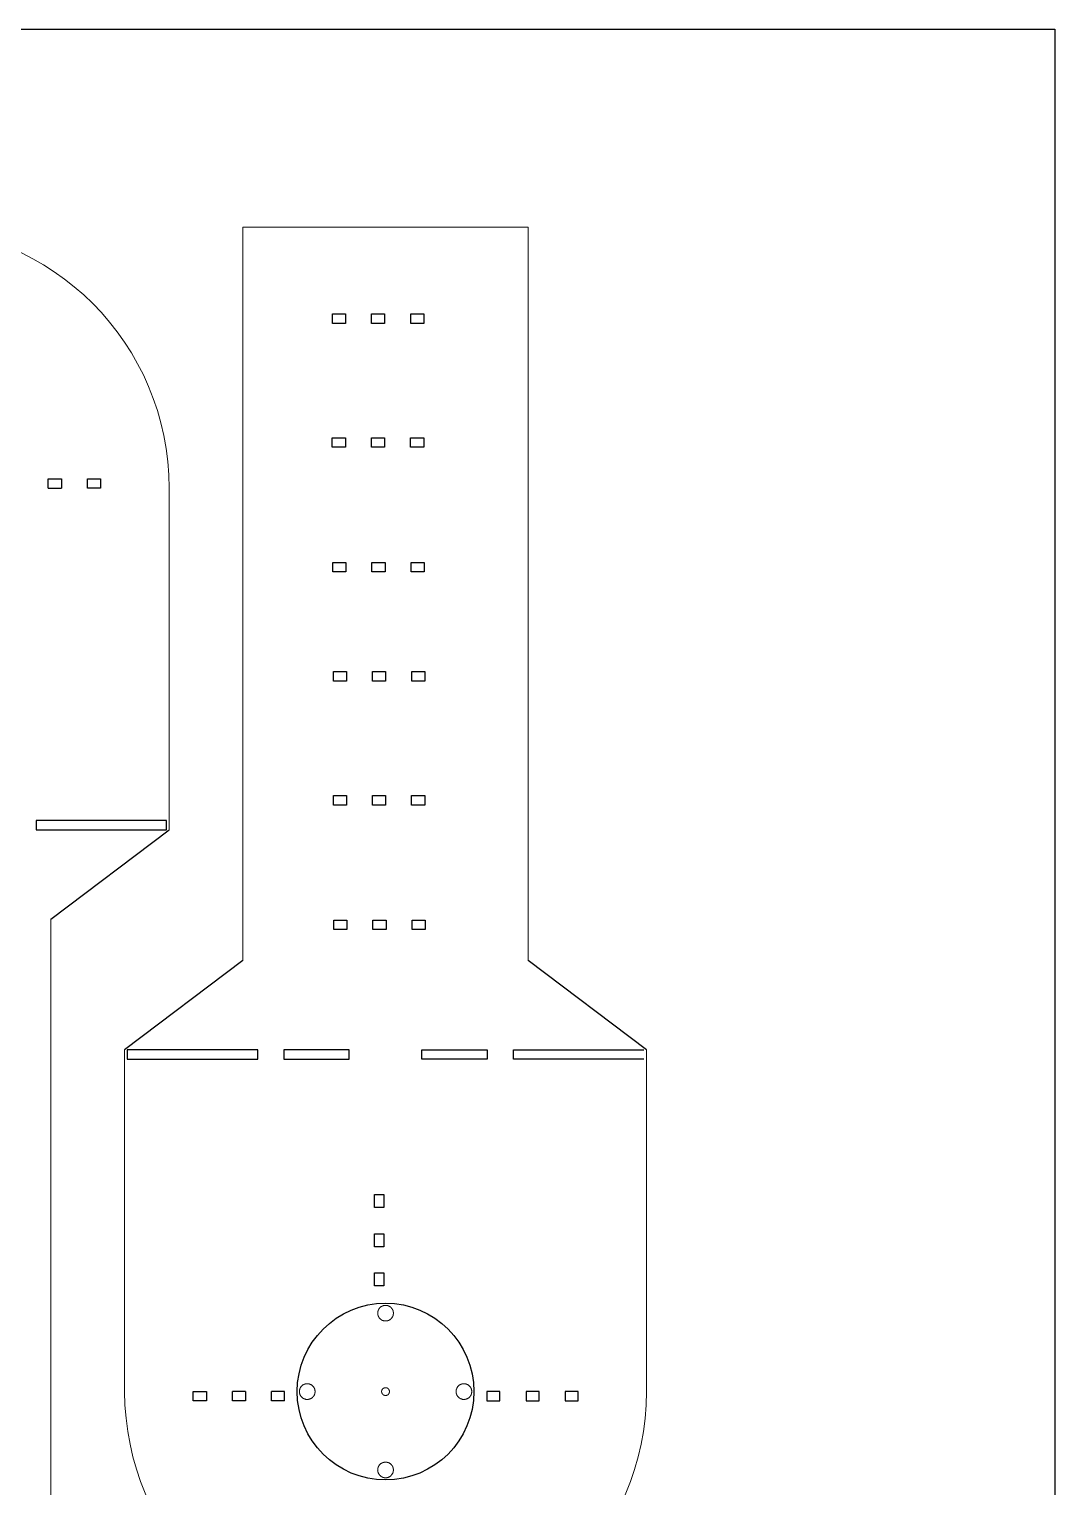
# Model space of a CAD drawing. Header units: millimetres. Extents: x 0 to 594, y 0 to 841.
# Drawn here: x 201 to 594, y 283 to 841 of the extents above; entities that cross this region are included whole.
import ezdxf

# ---------------------------------------------------------------- set-up
doc = ezdxf.new("R2010")
doc.units = ezdxf.units.MM
doc.header["$MEASUREMENT"] = 0
doc.layers.get('0').update_dxf_attribs({"linetype": 'CONTINUOUS'})
picture_1 = doc.add_image_def('image1.bmp', size_in_pixel=(1446, 2048))

# ---------------------------------------------------------------- blocks, each defined once
blk = doc.blocks.new('MF2429B30')
at = {"color": 7}
image = blk.add_image(picture_1, insert=(0, 0), size_in_units=(593.85, 841.02), dxfattribs=at)
image.dxf.flags = 11

msp = doc.modelspace()

# ---------------------------------------------------------------- linework, layer by layer
at = {"color": 7, "linetype": 'Continuous', "lineweight": 9}
for p, q in [((282.8, 765.23), (282.8, 484.45)), ((392.1, 765.23), (282.8, 765.23)), ((392.1, 484.45), (392.1, 765.23)), ((254.58, 534.47), (254.58, 665.27)), ((209.3, 219.48), (209.3, 500.27)), ((237.51, 450.25), (237.51, 319.45)), ((437.42, 319.45), (437.42, 450.25))]:
    msp.add_line(p, q, dxfattribs=at)
for p, q in [((317.09, 728.4), (317.09, 732)), ((317.09, 732), (322.09, 732)), ((322.09, 732), (322.09, 728.4)), ((332.09, 728.4), (332.09, 732)), ((332.09, 732), (337.09, 732)), ((337.09, 732), (337.09, 728.4)), ((347.09, 728.4), (347.09, 732)), ((347.09, 732), (352.09, 732)), ((352.09, 732), (352.09, 728.4)), ((322.09, 728.4), (317.09, 728.4)), ((337.09, 728.4), (332.09, 728.4)), ((352.09, 728.4), (347.09, 728.4)), ((317.07, 680.93), (317.07, 684.53)), ((317.07, 684.53), (322.07, 684.53)), ((322.07, 680.93), (317.07, 680.93)), ((322.07, 684.53), (322.07, 680.93)), ((332.07, 680.93), (332.07, 684.53)), ((332.07, 684.53), (337.07, 684.53)), ((337.07, 680.93), (332.07, 680.93)), ((337.07, 684.53), (337.07, 680.93)), ((347.07, 680.93), (347.07, 684.53)), ((347.07, 684.53), (352.07, 684.53)), ((352.07, 680.93), (347.07, 680.93)), ((352.07, 684.53), (352.07, 680.93)), ((208.28, 665.27), (208.28, 668.87)), ((208.28, 668.87), (213.28, 668.87)), ((208.28, 665.27), (213.28, 665.27)), ((213.28, 668.87), (213.28, 665.27)), ((223.28, 665.27), (223.28, 668.87)), ((223.28, 668.87), (228.28, 668.87)), ((228.28, 665.27), (223.28, 665.27)), ((228.28, 668.87), (228.28, 665.27)), ((317.25, 633.28), (317.25, 636.88)), ((317.25, 636.88), (322.25, 636.88)), ((322.25, 636.88), (322.25, 633.28)), ((332.25, 633.28), (332.25, 636.88)), ((332.25, 636.88), (337.25, 636.88)), ((337.25, 636.88), (337.25, 633.28)), ((347.25, 633.28), (347.25, 636.88)), ((347.25, 636.88), (352.25, 636.88)), ((352.25, 636.88), (352.25, 633.28)), ((322.25, 633.28), (317.25, 633.28)), ((337.25, 633.28), (332.25, 633.28)), ((352.25, 633.28), (347.25, 633.28)), ((317.48, 591.46), (317.48, 595.06)), ((317.48, 595.06), (322.48, 595.06)), ((322.48, 595.06), (322.48, 591.46)), ((332.48, 591.46), (332.48, 595.06)), ((332.48, 595.06), (337.48, 595.06)), ((337.48, 595.06), (337.48, 591.46)), ((347.48, 591.46), (347.48, 595.06)), ((347.48, 595.06), (352.48, 595.06)), ((352.48, 595.06), (352.48, 591.46)), ((322.48, 591.46), (317.48, 591.46)), ((337.48, 591.46), (332.48, 591.46)), ((352.48, 591.46), (347.48, 591.46)), ((317.46, 543.99), (317.46, 547.59)), ((317.46, 547.59), (322.46, 547.59)), ((322.46, 547.59), (322.46, 543.99)), ((332.46, 543.99), (332.46, 547.59)), ((332.46, 547.59), (337.46, 547.59)), ((337.46, 547.59), (337.46, 543.99)), ((347.46, 543.99), (347.46, 547.59)), ((347.46, 547.59), (352.46, 547.59)), ((352.46, 547.59), (352.46, 543.99)), ((322.46, 543.99), (317.46, 543.99)), ((337.46, 543.99), (332.46, 543.99)), ((352.46, 543.99), (347.46, 543.99)), ((253.58, 538.07), (203.58, 538.07)), ((203.58, 538.07), (203.58, 534.47)), ((253.58, 534.47), (253.58, 538.07)), ((203.58, 534.47), (253.58, 534.47)), ((209.3, 500.27), (254.58, 534.47)), ((317.64, 496.34), (317.64, 499.94)), ((317.64, 499.94), (322.64, 499.94)), ((322.64, 499.94), (322.64, 496.34)), ((332.64, 496.34), (332.64, 499.94)), ((332.64, 499.94), (337.64, 499.94)), ((337.64, 499.94), (337.64, 496.34)), ((347.64, 496.34), (347.64, 499.94)), ((347.64, 499.94), (352.64, 499.94)), ((352.64, 499.94), (352.64, 496.34)), ((322.64, 496.34), (317.64, 496.34)), ((337.64, 496.34), (332.64, 496.34)), ((352.64, 496.34), (347.64, 496.34)), ((282.8, 484.45), (237.51, 450.25)), ((437.42, 450.25), (392.1, 484.45)), ((238.51, 450.25), (238.51, 446.65)), ((288.51, 450.25), (238.51, 450.25)), ((238.51, 446.65), (288.51, 446.65)), ((288.51, 446.65), (288.51, 450.25)), ((298.51, 450.25), (298.51, 446.65)), ((323.51, 450.25), (298.51, 450.25)), ((298.51, 446.65), (323.51, 446.65)), ((323.51, 446.65), (323.51, 450.25)), ((351.42, 446.65), (351.42, 450.25)), ((351.42, 450.25), (376.42, 450.25)), ((376.42, 446.65), (351.42, 446.65)), ((376.42, 450.25), (376.42, 446.65)), ((386.42, 446.65), (386.42, 450.25)), ((386.42, 450.25), (436.42, 450.25)), ((436.42, 446.65), (386.42, 446.65)), ((333.23, 389.87), (333.23, 394.87)), ((333.23, 394.87), (336.83, 394.87)), ((336.83, 394.87), (336.83, 389.87)), ((336.83, 389.87), (333.23, 389.87)), ((333.23, 378.47), (333.23, 379.87)), ((333.23, 379.87), (336.83, 379.87)), ((336.83, 379.87), (336.83, 374.87)), ((333.23, 374.87), (333.23, 378.47)), ((336.83, 374.87), (333.23, 374.87)), ((333.23, 359.87), (333.23, 364.87)), ((333.23, 364.87), (336.83, 364.87)), ((336.83, 364.87), (336.83, 359.87)), ((336.83, 359.87), (333.23, 359.87)), ((263.81, 315.85), (263.81, 319.45)), ((263.81, 319.45), (268.81, 319.45)), ((268.81, 319.45), (268.81, 315.85)), ((278.81, 315.85), (278.81, 319.45)), ((283.81, 319.45), (278.81, 319.45)), ((283.81, 319.45), (283.81, 315.85)), ((298.81, 319.45), (293.81, 319.45)), ((293.81, 315.85), (293.81, 319.45)), ((298.81, 315.85), (298.81, 319.45)), ((376.3, 319.45), (376.3, 315.85)), ((381.3, 319.45), (376.3, 319.45)), ((381.3, 315.85), (381.3, 319.45)), ((391.3, 319.45), (391.3, 315.85)), ((396.3, 319.45), (391.3, 319.45)), ((396.3, 315.85), (396.3, 319.45)), ((406.3, 319.45), (406.3, 315.85)), ((411.3, 319.45), (406.3, 319.45)), ((411.3, 315.85), (411.3, 319.45)), ((268.81, 315.85), (263.81, 315.85)), ((283.81, 315.85), (278.81, 315.85)), ((298.81, 315.85), (293.81, 315.85)), ((376.3, 315.85), (381.3, 315.85)), ((391.3, 315.85), (396.3, 315.85)), ((406.3, 315.85), (406.3, 315.85)), ((406.3, 315.85), (411.3, 315.85))]:
    msp.add_line(p, q)
for points in [[(297.45, 765.23), (285.81, 765.23)], [(299.97, 765.23), (298.71, 765.23)], [(316.51, 765.23), (301.26, 765.23)], [(319.02, 765.23), (317.77, 765.23)], [(335.56, 765.23), (320.31, 765.23)], [(338.08, 765.23), (336.82, 765.23)], [(354.62, 765.23), (339.37, 765.23)], [(357.13, 765.23), (355.87, 765.23)], [(373.67, 765.23), (358.42, 765.23)], [(376.18, 765.23), (374.93, 765.23)], [(389.09, 765.23), (377.47, 765.23)], [(335.56, 351.77), (335.53, 351.77), (335.5, 351.74), (335.46, 351.7), (335.43, 351.67), (335.4, 351.64), (335.36, 351.6), (335.33, 351.6), (335.3, 351.57), (335.3, 351.54), (335.27, 351.51), (335.2, 351.47), (335.2, 351.41), (335.13, 351.37)], [(337.68, 352.46), (337.48, 352.46), (337.45, 352.46), (337.42, 352.46), (337.15, 352.46), (337.08, 352.43), (336.99, 352.43), (336.95, 352.43), (336.89, 352.43), (336.85, 352.4), (336.79, 352.4), (336.72, 352.37), (336.69, 352.37), (336.65, 352.37), (336.62, 352.37), (336.59, 352.33), (336.56, 352.33), (336.52, 352.3), (336.49, 352.3), (336.46, 352.3), (336.42, 352.3), (336.36, 352.27), (336.36, 352.23), (336.32, 352.23), (336.29, 352.23), (336.26, 352.2), (336.19, 352.2), (336.19, 352.17), (336.13, 352.17), (336.13, 352.13), (336.09, 352.13), (336.06, 352.13), (336.03, 352.1), (335.99, 352.07), (335.89, 352.03), (335.89, 352), (335.86, 352), (335.83, 352), (335.79, 351.97)], [(338.74, 352.17), (338.74, 352.2), (338.67, 352.2), (338.64, 352.23), (338.61, 352.23), (338.57, 352.23), (338.54, 352.27), (338.51, 352.3), (338.47, 352.3), (338.44, 352.3), (338.41, 352.3), (338.37, 352.33), (338.34, 352.33), (338.31, 352.37), (338.24, 352.37), (338.24, 352.37), (338.21, 352.37), (338.14, 352.4), (338.08, 352.4), (338.04, 352.43), (337.98, 352.43), (337.94, 352.43), (337.91, 352.43)], [(339.14, 351.97), (339.1, 352), (339.07, 352), (339, 352.03), (338.94, 352.07)], [(339.63, 351.54), (339.6, 351.57), (339.6, 351.6), (339.57, 351.6), (339.53, 351.64), (339.5, 351.67), (339.5, 351.7)], [(334.97, 351.11), (334.93, 351.11), (334.93, 351.08), (334.9, 351.01), (334.87, 350.98), (334.84, 350.94), (334.84, 350.91), (334.8, 350.88), (334.77, 350.84), (334.77, 350.81), (334.77, 350.78), (334.74, 350.74), (334.74, 350.71), (334.74, 350.68), (334.7, 350.65), (334.67, 350.61), (334.67, 350.58), (334.67, 350.55), (334.64, 350.51), (334.64, 350.48), (334.6, 350.45), (334.6, 350.41), (334.6, 350.35), (334.6, 350.35), (334.57, 350.31), (334.57, 350.25), (334.54, 350.25), (334.54, 350.18), (334.54, 350.15), (334.54, 350.08), (334.5, 350.05), (334.5, 349.98), (334.5, 349.95), (334.5, 349.82), (334.47, 349.79), (334.47, 349.49), (334.44, 349.45)], [(334.44, 349.49), (334.47, 349.42), (334.47, 349.26)], [(334.5, 349.02), (334.5, 348.99), (334.5, 348.96), (334.5, 348.89), (334.54, 348.83), (334.54, 348.76), (334.54, 348.73), (334.54, 348.69), (334.57, 348.66), (334.57, 348.63), (334.6, 348.59), (334.6, 348.56), (334.6, 348.53), (334.6, 348.46), (334.64, 348.46), (334.64, 348.43), (334.67, 348.36), (334.67, 348.36), (334.67, 348.3), (334.7, 348.3), (334.74, 348.23), (334.74, 348.2), (334.74, 348.2)], [(334.84, 348), (334.9, 347.9), (334.9, 347.9), (334.93, 347.87), (334.93, 347.83), (334.97, 347.8)], [(335.23, 347.44), (335.27, 347.4), (335.3, 347.4), (335.3, 347.37), (335.36, 347.3), (335.4, 347.3)], [(335.56, 347.14), (335.6, 347.14), (335.6, 347.11), (335.66, 347.07), (335.66, 347.04), (335.7, 347.01), (335.73, 347.01), (335.76, 346.97), (335.79, 346.94), (335.83, 346.94), (335.86, 346.94), (335.89, 346.91), (335.89, 346.87), (335.96, 346.87), (335.99, 346.84), (336.03, 346.84), (336.06, 346.81), (336.09, 346.78), (336.13, 346.78), (336.13, 346.78), (336.19, 346.74), (336.19, 346.71), (336.26, 346.71), (336.29, 346.71), (336.32, 346.68), (336.36, 346.68), (336.36, 346.64), (336.42, 346.64), (336.46, 346.64), (336.49, 346.61), (336.52, 346.61)], [(336.72, 346.54), (336.79, 346.54), (336.85, 346.54), (336.89, 346.51), (336.95, 346.51), (336.99, 346.48), (337.08, 346.48), (337.15, 346.48), (337.18, 346.48)], [(337.61, 346.48), (337.78, 346.48), (337.85, 346.48)], [(338.04, 346.51), (338.08, 346.54), (338.14, 346.54), (338.21, 346.54), (338.24, 346.54), (338.24, 346.58), (338.31, 346.58), (338.34, 346.61), (338.37, 346.61), (338.41, 346.61), (338.44, 346.61), (338.47, 346.64), (338.51, 346.64), (338.54, 346.64), (338.57, 346.68), (338.61, 346.68), (338.64, 346.71), (338.67, 346.71), (338.74, 346.71), (338.74, 346.74), (338.77, 346.78), (338.8, 346.78), (338.84, 346.78), (338.87, 346.81)], [(339.07, 346.94), (339.1, 346.94), (339.14, 346.94), (339.17, 346.97), (339.2, 347.01), (339.23, 347.01), (339.27, 347.04)], [(339.43, 347.17), (339.47, 347.21), (339.5, 347.24), (339.5, 347.24), (339.53, 347.3), (339.57, 347.3), (339.6, 347.34), (339.6, 347.37), (339.63, 347.4), (339.66, 347.4), (339.7, 347.44), (339.73, 347.47), (339.73, 347.5)], [(340.33, 350.41), (340.33, 350.45), (340.29, 350.48), (340.29, 350.51), (340.26, 350.55), (340.26, 350.58), (340.26, 350.61), (340.23, 350.65), (340.19, 350.68), (340.19, 350.71), (340.19, 350.74), (340.16, 350.78), (340.13, 350.81), (340.13, 350.84), (340.13, 350.88), (340.09, 350.91), (340.06, 350.94), (340.06, 350.98), (340.03, 351.01), (340, 351.08), (340, 351.11), (339.96, 351.11), (339.96, 351.17), (339.93, 351.17), (339.9, 351.24), (339.9, 351.24), (339.86, 351.27), (339.83, 351.31), (339.8, 351.34), (339.8, 351.37)], [(339.9, 347.67), (339.9, 347.7), (339.93, 347.73), (339.96, 347.77), (339.96, 347.8), (340, 347.83), (340, 347.87)], [(340.13, 348.07), (340.13, 348.07), (340.13, 348.13), (340.16, 348.13), (340.19, 348.2), (340.19, 348.2), (340.19, 348.23), (340.23, 348.3), (340.26, 348.3), (340.26, 348.36), (340.26, 348.36), (340.29, 348.43), (340.29, 348.46), (340.33, 348.46), (340.33, 348.53), (340.33, 348.56), (340.33, 348.59), (340.36, 348.63), (340.36, 348.66), (340.36, 348.69), (340.36, 348.73), (340.39, 348.76), (340.39, 348.83), (340.43, 348.89)], [(340.46, 349.75), (340.46, 349.79), (340.43, 349.82), (340.43, 349.95), (340.43, 349.98), (340.43, 350.05), (340.39, 350.08), (340.39, 350.15), (340.36, 350.18)], [(340.43, 349.09), (340.46, 349.12), (340.46, 349.32)], [(304.96, 321.11), (304.93, 321.07), (304.93, 321.04), (304.9, 321.01), (304.9, 321.01), (304.86, 320.91), (304.83, 320.91), (304.8, 320.84), (304.8, 320.84), (304.8, 320.77), (304.77, 320.77), (304.73, 320.71), (304.73, 320.71), (304.73, 320.68), (304.7, 320.61), (304.67, 320.61), (304.67, 320.54), (304.67, 320.54), (304.63, 320.48), (304.63, 320.44), (304.6, 320.41), (304.6, 320.38), (304.6, 320.34), (304.6, 320.31), (304.57, 320.28), (304.57, 320.25), (304.57, 320.21), (304.57, 320.18), (304.53, 320.15), (304.53, 320.08), (304.5, 320.01), (304.5, 319.95), (304.5, 319.91), (304.5, 319.82), (304.47, 319.78), (304.47, 319.48), (304.43, 319.42)], [(304.43, 319.45), (304.47, 319.42), (304.47, 319.22)], [(304.5, 319.02), (304.5, 318.96), (304.5, 318.92), (304.5, 318.86), (304.53, 318.82), (304.53, 318.76), (304.57, 318.72), (304.57, 318.66), (304.57, 318.66), (304.57, 318.59), (304.6, 318.56), (304.6, 318.56), (304.6, 318.49), (304.6, 318.46), (304.63, 318.43), (304.63, 318.39), (304.67, 318.36), (304.67, 318.33), (304.67, 318.29), (304.7, 318.26), (304.73, 318.23), (304.73, 318.19), (304.73, 318.16)], [(305.56, 321.77), (305.53, 321.73), (305.49, 321.73), (305.46, 321.7), (305.43, 321.67), (305.39, 321.6), (305.36, 321.6), (305.33, 321.54), (305.29, 321.5), (305.26, 321.47), (305.23, 321.47), (305.2, 321.44), (305.2, 321.4), (305.13, 321.37)], [(307.68, 322.43), (307.51, 322.43), (307.45, 322.46), (307.45, 322.43), (307.15, 322.43), (307.08, 322.43), (306.98, 322.43), (306.95, 322.4), (306.88, 322.4), (306.85, 322.36), (306.78, 322.36), (306.72, 322.36), (306.68, 322.36), (306.68, 322.33), (306.62, 322.33), (306.58, 322.3), (306.55, 322.3), (306.52, 322.3), (306.49, 322.3), (306.45, 322.26), (306.42, 322.26), (306.39, 322.26), (306.35, 322.23), (306.32, 322.23), (306.29, 322.2), (306.25, 322.2), (306.19, 322.2), (306.19, 322.16), (306.15, 322.13), (306.12, 322.13), (306.09, 322.13), (306.06, 322.1), (306.02, 322.06), (305.99, 322.06), (305.96, 322.03), (305.92, 322), (305.89, 322), (305.86, 321.97), (305.82, 321.97), (305.79, 321.97)], [(308.74, 322.16), (308.74, 322.2), (308.67, 322.2), (308.64, 322.2), (308.6, 322.23), (308.57, 322.23), (308.57, 322.26), (308.5, 322.26), (308.47, 322.26), (308.44, 322.3), (308.4, 322.3), (308.37, 322.3), (308.34, 322.3), (308.31, 322.33), (308.27, 322.33), (308.24, 322.36), (308.21, 322.36), (308.14, 322.36), (308.07, 322.36), (308.04, 322.4), (307.97, 322.4), (307.94, 322.43), (307.91, 322.43)], [(309.13, 321.97), (309.1, 321.97), (309.07, 321.97), (309.03, 322), (309.03, 322), (308.97, 322.03), (308.93, 322.06)], [(309.63, 321.5), (309.63, 321.54), (309.56, 321.6), (309.53, 321.6), (309.5, 321.67), (309.5, 321.67)], [(310.32, 320.38), (310.32, 320.41), (310.29, 320.44), (310.29, 320.48), (310.26, 320.54), (310.26, 320.54), (310.26, 320.61), (310.22, 320.61), (310.19, 320.68), (310.19, 320.71), (310.19, 320.71), (310.16, 320.77), (310.16, 320.77), (310.16, 320.84), (310.12, 320.84), (310.09, 320.91), (310.09, 320.91), (310.03, 321.01), (310.03, 321.01), (309.99, 321.04), (309.99, 321.07), (309.96, 321.11), (309.96, 321.14), (309.93, 321.17), (309.89, 321.2), (309.89, 321.24), (309.86, 321.24), (309.83, 321.3), (309.79, 321.3), (309.79, 321.37)], [(310.12, 318.03), (310.16, 318.06), (310.16, 318.1), (310.16, 318.13), (310.19, 318.16), (310.19, 318.19), (310.19, 318.23), (310.22, 318.26), (310.26, 318.29), (310.26, 318.33), (310.26, 318.36), (310.29, 318.39), (310.29, 318.43), (310.32, 318.46), (310.32, 318.49), (310.32, 318.56), (310.32, 318.56), (310.36, 318.59), (310.36, 318.66), (310.39, 318.66), (310.39, 318.72), (310.39, 318.76), (310.39, 318.82), (310.42, 318.86)], [(310.46, 319.72), (310.46, 319.78), (310.42, 319.82), (310.42, 319.91), (310.42, 319.95), (310.42, 320.01), (310.39, 320.08), (310.39, 320.15), (310.39, 320.18)], [(310.42, 319.09), (310.46, 319.12), (310.46, 319.32)], [(337.22, 320.94), (337.18, 320.91), (337.12, 320.91), (337.08, 320.91), (337.05, 320.91), (337.02, 320.87), (336.95, 320.87), (336.95, 320.84), (336.92, 320.84), (336.89, 320.84), (336.89, 320.84), (336.85, 320.81), (336.82, 320.81), (336.79, 320.77), (336.79, 320.77), (336.75, 320.77), (336.72, 320.77), (336.72, 320.74), (336.72, 320.74), (336.69, 320.71), (336.65, 320.71), (336.65, 320.71), (336.62, 320.71), (336.62, 320.68), (336.59, 320.68), (336.56, 320.68), (336.56, 320.64), (336.56, 320.61), (336.52, 320.61), (336.49, 320.58), (336.46, 320.58), (336.46, 320.54), (336.42, 320.54), (336.42, 320.54), (336.42, 320.51), (336.39, 320.51), (336.39, 320.48), (336.36, 320.48), (336.36, 320.48), (336.36, 320.44), (336.32, 320.44), (336.32, 320.41), (336.32, 320.41), (336.29, 320.38), (336.29, 320.38), (336.26, 320.34), (336.26, 320.34), (336.26, 320.31), (336.19, 320.28), (336.19, 320.25), (336.19, 320.25), (336.19, 320.21), (336.16, 320.18), (336.16, 320.18), (336.13, 320.18), (336.13, 320.15), (336.13, 320.15), (336.13, 320.11), (336.09, 320.08), (336.09, 320.05), (336.09, 320.01), (336.09, 320.01), (336.06, 319.98), (336.06, 319.95), (336.03, 319.95), (336.03, 319.88), (336.03, 319.85), (336.03, 319.82), (335.99, 319.78), (335.99, 319.72), (335.96, 319.68)], [(335.96, 319.55), (335.96, 319.45), (335.96, 319.42)], [(335.96, 319.45), (335.96, 319.42), (335.96, 319.35)], [(335.96, 319.25), (335.96, 319.19), (335.99, 319.19), (335.99, 319.09), (336.03, 319.09), (336.03, 319.05), (336.03, 319.02), (336.03, 319.02), (336.03, 318.96), (336.06, 318.96), (336.06, 318.89), (336.09, 318.89), (336.09, 318.86), (336.09, 318.82), (336.09, 318.79), (336.13, 318.79), (336.13, 318.76), (336.13, 318.72), (336.13, 318.72), (336.16, 318.72), (336.16, 318.69), (336.19, 318.66), (336.19, 318.66), (336.19, 318.66), (336.19, 318.59), (336.26, 318.56), (336.26, 318.56), (336.26, 318.56), (336.29, 318.53), (336.29, 318.49), (336.32, 318.46), (336.32, 318.43), (336.36, 318.43), (336.36, 318.43), (336.36, 318.43), (336.39, 318.39), (336.39, 318.36), (336.42, 318.36), (336.42, 318.36), (336.42, 318.33), (336.46, 318.33), (336.46, 318.29), (336.49, 318.29), (336.49, 318.29), (336.52, 318.26), (336.56, 318.26), (336.56, 318.26), (336.56, 318.23), (336.59, 318.23), (336.62, 318.19), (336.62, 318.19), (336.65, 318.19), (336.65, 318.16), (336.69, 318.16), (336.72, 318.13), (336.72, 318.13), (336.72, 318.13), (336.75, 318.13), (336.79, 318.1), (336.79, 318.1), (336.82, 318.06), (336.85, 318.06), (336.89, 318.06), (336.89, 318.06), (336.92, 318.03), (336.95, 318.03), (336.95, 318.03), (337.02, 318.03), (337.05, 318), (337.08, 318), (337.12, 317.96), (337.18, 317.96), (337.22, 317.96), (337.32, 317.96)], [(337.58, 320.94), (337.48, 320.94), (337.45, 320.94), (337.45, 320.94)], [(338.97, 319.68), (338.94, 319.72), (338.94, 319.78), (338.9, 319.82), (338.9, 319.85), (338.9, 319.88), (338.9, 319.95), (338.87, 319.95), (338.87, 319.98), (338.84, 320.01), (338.84, 320.01), (338.84, 320.05), (338.84, 320.08), (338.8, 320.11), (338.8, 320.15), (338.77, 320.15), (338.77, 320.18), (338.77, 320.18), (338.77, 320.18), (338.74, 320.21), (338.74, 320.25), (338.74, 320.25), (338.74, 320.28), (338.67, 320.31), (338.67, 320.34), (338.67, 320.34), (338.64, 320.38), (338.64, 320.38), (338.61, 320.41), (338.61, 320.41), (338.61, 320.44), (338.57, 320.44), (338.57, 320.48), (338.54, 320.48), (338.54, 320.48), (338.54, 320.51), (338.51, 320.51), (338.47, 320.54), (338.47, 320.54), (338.47, 320.54), (338.47, 320.58), (338.44, 320.58), (338.41, 320.61), (338.37, 320.61), (338.37, 320.64), (338.37, 320.68), (338.34, 320.68), (338.31, 320.68), (338.31, 320.71), (338.24, 320.71), (338.24, 320.71), (338.24, 320.71), (338.21, 320.74), (338.21, 320.74), (338.21, 320.77), (338.18, 320.77), (338.14, 320.77), (338.14, 320.77), (338.11, 320.81), (338.08, 320.81), (338.04, 320.84), (338.01, 320.84), (338.01, 320.84), (337.94, 320.84), (337.94, 320.87), (337.91, 320.87), (337.88, 320.91), (337.85, 320.91), (337.81, 320.91), (337.71, 320.91), (337.71, 320.94)], [(337.71, 317.96), (337.71, 317.96), (337.81, 317.96), (337.85, 318), (337.88, 318), (337.91, 318.03), (337.94, 318.03), (337.94, 318.03), (338.01, 318.03), (338.01, 318.06), (338.04, 318.06), (338.08, 318.06), (338.11, 318.06), (338.14, 318.1), (338.14, 318.1), (338.18, 318.13), (338.21, 318.13), (338.21, 318.13), (338.21, 318.13), (338.24, 318.16), (338.24, 318.16), (338.24, 318.19), (338.31, 318.19), (338.31, 318.19), (338.34, 318.23), (338.37, 318.23), (338.37, 318.26), (338.37, 318.26), (338.41, 318.26), (338.44, 318.29), (338.44, 318.29), (338.47, 318.29), (338.47, 318.33), (338.47, 318.33), (338.47, 318.36), (338.51, 318.36), (338.54, 318.36), (338.54, 318.39), (338.54, 318.43), (338.57, 318.43), (338.57, 318.43), (338.61, 318.43), (338.61, 318.46), (338.64, 318.49), (338.64, 318.53), (338.67, 318.56), (338.67, 318.56), (338.67, 318.56), (338.74, 318.59), (338.74, 318.66), (338.74, 318.66), (338.74, 318.66), (338.77, 318.69), (338.77, 318.72), (338.77, 318.72), (338.77, 318.72), (338.8, 318.76), (338.8, 318.79), (338.84, 318.79), (338.84, 318.82), (338.84, 318.86), (338.84, 318.89), (338.87, 318.89), (338.87, 318.96), (338.9, 318.96), (338.9, 319.02), (338.9, 319.02), (338.9, 319.09), (338.94, 319.09), (338.94, 319.19), (338.97, 319.19), (338.97, 319.32)], [(364.97, 321.11), (364.94, 321.07), (364.94, 321.04), (364.94, 321.01), (364.9, 321.01), (364.87, 320.91), (364.84, 320.91), (364.84, 320.84), (364.81, 320.84), (364.81, 320.77), (364.77, 320.77), (364.77, 320.71), (364.74, 320.71), (364.74, 320.68), (364.71, 320.61), (364.71, 320.61), (364.71, 320.54), (364.67, 320.54), (364.67, 320.48), (364.67, 320.44), (364.64, 320.41), (364.64, 320.38), (364.61, 320.34), (364.61, 320.31), (364.61, 320.28), (364.61, 320.25), (364.57, 320.21), (364.57, 320.18), (364.54, 320.15), (364.54, 320.08), (364.54, 320.01), (364.54, 319.95), (364.51, 319.91), (364.51, 319.82), (364.47, 319.78), (364.47, 319.48), (364.47, 319.42)], [(364.47, 319.45), (364.47, 319.42), (364.47, 319.22)], [(364.51, 319.02), (364.51, 318.96), (364.54, 318.92), (364.54, 318.86), (364.54, 318.82), (364.54, 318.76), (364.57, 318.72), (364.57, 318.66), (364.61, 318.66), (364.61, 318.59), (364.61, 318.56), (364.61, 318.56), (364.64, 318.49), (364.64, 318.46), (364.67, 318.43), (364.67, 318.39), (364.67, 318.36), (364.71, 318.33), (364.71, 318.29), (364.71, 318.26), (364.74, 318.23), (364.74, 318.19), (364.77, 318.16)], [(365.57, 321.77), (365.53, 321.73), (365.53, 321.73), (365.47, 321.7), (365.43, 321.67), (365.43, 321.6), (365.37, 321.6), (365.33, 321.54), (365.3, 321.5), (365.27, 321.47), (365.24, 321.47), (365.24, 321.44), (365.2, 321.4), (365.2, 321.37), (365.17, 321.37)], [(367.72, 322.43), (367.52, 322.43), (367.48, 322.46), (367.45, 322.43), (367.15, 322.43), (367.12, 322.43), (367.02, 322.43), (366.96, 322.4), (366.89, 322.4), (366.86, 322.36), (366.79, 322.36), (366.76, 322.36), (366.72, 322.36), (366.69, 322.33), (366.66, 322.33), (366.59, 322.3), (366.59, 322.3), (366.53, 322.3), (366.49, 322.3), (366.49, 322.26), (366.43, 322.26), (366.39, 322.26), (366.36, 322.23), (366.33, 322.23), (366.29, 322.2), (366.26, 322.2), (366.23, 322.2), (366.19, 322.16), (366.16, 322.13), (366.13, 322.13), (366.1, 322.13), (366.06, 322.1), (366.03, 322.06), (366, 322.06), (365.96, 322.03), (365.93, 322), (365.9, 322), (365.9, 321.97), (365.83, 321.97), (365.83, 321.97)], [(368.77, 322.16), (368.74, 322.2), (368.71, 322.2), (368.64, 322.2), (368.64, 322.23), (368.61, 322.23), (368.58, 322.26), (368.54, 322.26), (368.48, 322.26), (368.48, 322.3), (368.41, 322.3), (368.38, 322.3), (368.38, 322.3), (368.31, 322.33), (368.28, 322.33), (368.25, 322.36), (368.21, 322.36), (368.18, 322.36), (368.11, 322.36), (368.08, 322.4), (368.01, 322.4), (367.95, 322.43), (367.91, 322.43)], [(369.14, 321.97), (369.14, 321.97), (369.07, 321.97), (369.07, 322), (369.04, 322), (369.01, 322.03), (368.94, 322.06)], [(369.67, 321.5), (369.64, 321.54), (369.6, 321.6), (369.54, 321.6), (369.54, 321.67), (369.5, 321.67)], [(370.33, 320.38), (370.33, 320.41), (370.3, 320.44), (370.3, 320.48), (370.3, 320.54), (370.26, 320.54), (370.26, 320.61), (370.23, 320.61), (370.23, 320.68), (370.23, 320.71), (370.2, 320.71), (370.2, 320.77), (370.16, 320.77), (370.16, 320.84), (370.13, 320.84), (370.13, 320.91), (370.1, 320.91), (370.07, 321.01), (370.03, 321.01), (370, 321.04), (370, 321.07), (370, 321.11), (369.97, 321.14), (369.97, 321.17), (369.93, 321.2), (369.9, 321.24), (369.83, 321.3), (369.83, 321.3), (369.8, 321.37)], [(370.13, 318.03), (370.16, 318.06), (370.16, 318.1), (370.2, 318.13), (370.2, 318.16), (370.23, 318.19), (370.23, 318.23), (370.23, 318.26), (370.26, 318.29), (370.26, 318.33), (370.3, 318.36), (370.3, 318.39), (370.3, 318.43), (370.33, 318.46), (370.33, 318.49), (370.36, 318.56), (370.36, 318.56), (370.36, 318.59), (370.36, 318.66), (370.4, 318.66), (370.4, 318.72), (370.43, 318.76), (370.43, 318.82), (370.43, 318.86)], [(370.5, 319.72), (370.5, 319.78), (370.46, 319.82), (370.46, 319.91), (370.43, 319.95), (370.43, 320.01), (370.43, 320.08), (370.43, 320.15), (370.4, 320.18)], [(370.46, 319.09), (370.5, 319.12), (370.5, 319.32)], [(304.86, 317.96), (304.86, 317.93), (304.9, 317.9), (304.93, 317.83), (304.93, 317.8), (304.96, 317.76)], [(305.23, 317.43), (305.26, 317.4), (305.29, 317.37), (305.33, 317.33), (305.33, 317.3), (305.36, 317.3), (305.39, 317.27)], [(305.56, 317.14), (305.59, 317.1), (305.63, 317.07), (305.66, 317.04), (305.66, 317), (305.69, 317), (305.72, 316.97), (305.76, 316.97), (305.79, 316.94), (305.82, 316.9), (305.86, 316.9), (305.89, 316.9), (305.92, 316.87), (305.96, 316.84), (305.99, 316.84), (306.02, 316.8), (306.06, 316.77), (306.09, 316.77), (306.12, 316.77), (306.15, 316.74), (306.19, 316.71), (306.19, 316.71), (306.25, 316.71), (306.29, 316.67), (306.32, 316.67), (306.35, 316.67), (306.39, 316.64), (306.42, 316.61), (306.45, 316.61), (306.49, 316.61), (306.52, 316.61)], [(306.72, 316.54), (306.78, 316.51), (306.85, 316.51), (306.88, 316.47), (306.95, 316.47), (306.98, 316.47), (307.08, 316.47), (307.15, 316.44), (307.18, 316.44)], [(307.61, 316.44), (307.78, 316.44), (307.84, 316.47)], [(308.04, 316.47), (308.07, 316.51), (308.14, 316.51), (308.21, 316.54), (308.24, 316.54), (308.27, 316.54), (308.31, 316.54), (308.34, 316.57), (308.37, 316.57), (308.4, 316.61), (308.44, 316.61), (308.47, 316.61), (308.5, 316.61), (308.57, 316.64), (308.57, 316.67), (308.6, 316.67), (308.64, 316.67), (308.67, 316.71), (308.74, 316.71), (308.74, 316.71), (308.8, 316.74), (308.8, 316.77), (308.83, 316.77), (308.87, 316.77)], [(309.07, 316.9), (309.1, 316.9), (309.13, 316.94), (309.17, 316.97), (309.2, 316.97), (309.23, 317), (309.26, 317)], [(309.43, 317.17), (309.46, 317.2), (309.5, 317.23), (309.53, 317.27), (309.56, 317.3), (309.6, 317.3), (309.63, 317.33), (309.63, 317.37), (309.66, 317.4), (309.73, 317.43), (309.73, 317.5)], [(309.89, 317.67), (309.89, 317.67), (309.93, 317.73), (309.96, 317.73), (309.96, 317.76), (309.99, 317.8), (309.99, 317.83)], [(364.87, 317.96), (364.9, 317.93), (364.9, 317.9), (364.94, 317.83), (364.94, 317.8), (364.97, 317.76)], [(365.24, 317.43), (365.27, 317.4), (365.3, 317.37), (365.33, 317.33), (365.37, 317.3), (365.37, 317.3), (365.43, 317.27)], [(365.57, 317.14), (365.6, 317.1), (365.63, 317.07), (365.67, 317.04), (365.73, 317), (365.76, 316.97), (365.76, 316.97), (365.83, 316.94), (365.83, 316.9), (365.9, 316.9), (365.9, 316.9), (365.93, 316.87), (365.96, 316.84), (366, 316.84), (366.03, 316.8), (366.06, 316.77), (366.1, 316.77), (366.13, 316.77), (366.16, 316.74), (366.19, 316.71), (366.23, 316.71), (366.26, 316.71), (366.29, 316.67), (366.33, 316.67), (366.36, 316.67), (366.39, 316.64), (366.43, 316.61), (366.49, 316.61), (366.49, 316.61), (366.53, 316.61)], [(366.76, 316.54), (366.79, 316.51), (366.86, 316.51), (366.89, 316.47), (366.96, 316.47), (367.02, 316.47), (367.12, 316.47), (367.15, 316.44), (367.19, 316.44)], [(367.62, 316.44), (367.82, 316.44), (367.85, 316.47)], [(368.08, 316.47), (368.11, 316.51), (368.18, 316.51), (368.21, 316.54), (368.25, 316.54), (368.28, 316.54), (368.31, 316.54), (368.38, 316.57), (368.38, 316.57), (368.41, 316.61), (368.48, 316.61), (368.48, 316.61), (368.54, 316.61), (368.58, 316.64), (368.61, 316.67), (368.64, 316.67), (368.64, 316.67), (368.71, 316.71), (368.74, 316.71), (368.77, 316.71), (368.81, 316.74), (368.84, 316.77), (368.87, 316.77), (368.91, 316.77)], [(369.07, 316.9), (369.14, 316.9), (369.14, 316.94), (369.17, 316.97), (369.2, 316.97), (369.24, 317), (369.27, 317)], [(369.44, 317.17), (369.47, 317.2), (369.54, 317.23), (369.54, 317.27), (369.6, 317.3), (369.6, 317.3), (369.64, 317.33), (369.67, 317.37), (369.7, 317.4), (369.7, 317.43), (369.73, 317.43), (369.77, 317.5)], [(369.9, 317.67), (369.93, 317.67), (369.97, 317.73), (369.97, 317.73), (370, 317.76), (370, 317.8), (370, 317.83)], [(334.97, 291.1), (334.93, 291.07), (334.93, 291.04), (334.9, 291.04), (334.9, 291), (334.87, 290.97), (334.84, 290.9), (334.84, 290.9), (334.8, 290.84), (334.77, 290.84), (334.77, 290.77), (334.77, 290.77), (334.74, 290.74), (334.74, 290.7), (334.74, 290.67), (334.7, 290.61), (334.67, 290.61), (334.67, 290.54), (334.67, 290.54), (334.64, 290.51), (334.64, 290.44), (334.6, 290.44), (334.6, 290.37), (334.6, 290.34), (334.6, 290.31), (334.57, 290.27), (334.57, 290.24), (334.54, 290.21), (334.54, 290.18), (334.54, 290.14), (334.54, 290.08), (334.5, 290.01), (334.5, 289.98), (334.5, 289.91), (334.5, 289.81), (334.47, 289.78), (334.47, 289.48), (334.44, 289.45)], [(335.56, 291.76), (335.5, 291.73), (335.46, 291.7), (335.43, 291.66), (335.43, 291.66), (335.4, 291.6), (335.36, 291.6), (335.3, 291.57), (335.3, 291.5), (335.27, 291.5), (335.2, 291.43), (335.2, 291.4), (335.13, 291.37)], [(337.68, 292.43), (337.48, 292.43), (337.45, 292.46), (337.42, 292.43), (337.15, 292.43), (337.08, 292.43), (336.99, 292.43), (336.95, 292.39), (336.89, 292.39), (336.85, 292.36), (336.79, 292.36), (336.72, 292.36), (336.69, 292.36), (336.65, 292.33), (336.62, 292.33), (336.59, 292.33), (336.56, 292.33), (336.52, 292.29), (336.49, 292.29), (336.46, 292.26), (336.42, 292.26), (336.36, 292.26), (336.36, 292.23), (336.32, 292.23), (336.29, 292.19), (336.26, 292.19), (336.19, 292.19), (336.19, 292.16), (336.13, 292.13), (336.13, 292.13), (336.09, 292.13), (336.06, 292.09), (336.03, 292.09), (335.99, 292.06), (335.89, 292.03), (335.89, 292), (335.86, 291.96), (335.83, 291.96), (335.79, 291.96)], [(338.74, 292.16), (338.74, 292.19), (338.67, 292.19), (338.64, 292.19), (338.61, 292.23), (338.57, 292.23), (338.54, 292.26), (338.51, 292.26), (338.47, 292.26), (338.44, 292.29), (338.41, 292.29), (338.37, 292.33), (338.34, 292.33), (338.31, 292.33), (338.24, 292.33), (338.24, 292.36), (338.21, 292.36), (338.14, 292.36), (338.08, 292.36), (338.04, 292.39), (337.98, 292.39), (337.94, 292.43), (337.91, 292.43)], [(339.14, 291.96), (339.1, 291.96), (339.07, 291.96), (339, 292.03), (338.94, 292.06)], [(339.63, 291.5), (339.6, 291.57), (339.6, 291.57), (339.57, 291.6), (339.53, 291.6), (339.5, 291.66), (339.5, 291.66)], [(340.33, 290.37), (340.33, 290.44), (340.29, 290.44), (340.29, 290.51), (340.26, 290.54), (340.26, 290.54), (340.26, 290.61), (340.23, 290.61), (340.19, 290.67), (340.19, 290.7), (340.19, 290.74), (340.16, 290.77), (340.13, 290.77), (340.13, 290.84), (340.13, 290.84), (340.09, 290.9), (340.06, 290.9), (340.06, 290.97), (340.03, 291), (340.03, 291.04), (340, 291.04), (340, 291.07), (339.96, 291.1), (339.96, 291.14), (339.93, 291.17), (339.9, 291.2), (339.9, 291.23), (339.86, 291.27), (339.83, 291.3), (339.8, 291.3), (339.8, 291.37)], [(334.44, 289.45), (334.47, 289.41), (334.47, 289.22)], [(334.5, 289.02), (334.5, 288.95), (334.5, 288.92), (334.5, 288.85), (334.54, 288.82), (334.54, 288.75), (334.54, 288.72), (334.54, 288.65), (334.57, 288.65), (334.57, 288.62), (334.6, 288.55), (334.6, 288.55), (334.6, 288.49), (334.6, 288.46), (334.64, 288.42), (334.64, 288.39), (334.67, 288.36), (334.67, 288.32), (334.67, 288.29), (334.7, 288.26), (334.74, 288.22), (334.74, 288.19), (334.74, 288.16)], [(334.84, 287.96), (334.87, 287.93), (334.9, 287.89), (334.93, 287.86), (334.93, 287.79), (334.97, 287.79)], [(335.23, 287.43), (335.27, 287.4), (335.3, 287.36), (335.3, 287.33), (335.33, 287.33), (335.36, 287.3), (335.4, 287.26)], [(335.56, 287.13), (335.6, 287.1), (335.6, 287.07), (335.66, 287.03), (335.7, 287), (335.73, 286.97), (335.76, 286.97), (335.79, 286.93), (335.83, 286.9), (335.86, 286.9), (335.89, 286.9), (335.89, 286.87), (335.99, 286.83), (336.03, 286.8), (336.06, 286.8), (336.09, 286.77), (336.13, 286.77), (336.13, 286.74), (336.19, 286.74), (336.19, 286.7), (336.26, 286.7), (336.29, 286.67), (336.32, 286.67), (336.36, 286.67), (336.36, 286.64), (336.42, 286.6), (336.46, 286.6), (336.49, 286.6), (336.52, 286.6)], [(336.72, 286.54), (336.79, 286.5), (336.85, 286.5), (336.89, 286.5), (336.95, 286.5), (336.99, 286.47), (337.08, 286.47), (337.15, 286.44), (337.18, 286.44)], [(337.61, 286.44), (337.78, 286.44), (337.85, 286.47)], [(338.04, 286.5), (338.08, 286.5), (338.14, 286.5), (338.21, 286.54), (338.24, 286.54), (338.24, 286.54), (338.31, 286.54), (338.34, 286.57), (338.37, 286.57), (338.41, 286.6), (338.44, 286.6), (338.47, 286.6), (338.51, 286.6), (338.54, 286.64), (338.57, 286.67), (338.61, 286.67), (338.64, 286.67), (338.67, 286.7), (338.74, 286.7), (338.74, 286.74), (338.77, 286.74), (338.8, 286.77), (338.84, 286.77), (338.87, 286.8)], [(339.07, 286.9), (339.1, 286.9), (339.14, 286.93), (339.17, 286.97), (339.2, 286.97), (339.23, 287), (339.27, 287.03)], [(339.43, 287.17), (339.47, 287.2), (339.5, 287.2), (339.5, 287.23), (339.53, 287.26), (339.57, 287.3), (339.6, 287.33), (339.6, 287.33), (339.63, 287.36), (339.66, 287.4), (339.73, 287.43), (339.73, 287.5)], [(339.9, 287.66), (339.9, 287.66), (339.93, 287.73), (339.96, 287.73), (339.96, 287.79), (340, 287.79), (340, 287.86)], [(340.13, 288.03), (340.13, 288.06), (340.13, 288.09), (340.16, 288.12), (340.19, 288.16), (340.19, 288.19), (340.19, 288.22), (340.23, 288.26), (340.26, 288.29), (340.26, 288.32), (340.26, 288.36), (340.29, 288.39), (340.29, 288.42), (340.33, 288.46), (340.33, 288.49), (340.33, 288.55), (340.33, 288.55), (340.36, 288.62), (340.36, 288.65), (340.36, 288.65), (340.36, 288.72), (340.39, 288.75), (340.39, 288.82), (340.43, 288.85)], [(340.46, 289.71), (340.46, 289.78), (340.43, 289.81), (340.43, 289.91), (340.43, 289.98), (340.43, 290.01), (340.39, 290.08), (340.39, 290.14), (340.36, 290.18)], [(340.43, 289.08), (340.46, 289.12), (340.46, 289.32)]]:
    msp.add_lwpolyline(points, dxfattribs=at)
msp.add_circle((337.46, 319.45), 33.84)
for points in [[(254.58, 665.27), (254.45, 720.61), (209.96, 765.1), (154.61, 765.23), (154.61, 765.23), (99.31, 765.07), (54.85, 720.61), (54.68, 665.3)], [(339.5, 351.7), (339.43, 351.74), (339.37, 351.77), (339.3, 351.84), (339.3, 351.84), (339.23, 351.9), (339.2, 351.94), (339.14, 351.97)], [(334.97, 347.8), (335, 347.7), (335.03, 347.67), (335.1, 347.6), (335.1, 347.6), (335.13, 347.57), (335.2, 347.5), (335.23, 347.44)], [(237.51, 319.45), (237.65, 264.11), (282.14, 219.62), (337.48, 219.48), (337.48, 219.48), (392.79, 219.65), (437.25, 264.11), (437.42, 319.42)], [(309.5, 321.67), (309.43, 321.73), (309.36, 321.77), (309.33, 321.8), (309.33, 321.8), (309.26, 321.87), (309.2, 321.9), (309.13, 321.97)], [(338.97, 319.32), (338.97, 319.35), (338.97, 319.39), (338.97, 319.42), (338.97, 319.42), (338.97, 319.52), (338.97, 319.62), (338.97, 319.68)], [(369.5, 321.67), (369.44, 321.73), (369.4, 321.77), (369.34, 321.8), (369.34, 321.8), (369.27, 321.87), (369.24, 321.9), (369.14, 321.97)], [(304.96, 317.76), (305, 317.7), (305.03, 317.67), (305.1, 317.6), (305.1, 317.6), (305.16, 317.53), (305.2, 317.47), (305.23, 317.43)], [(337.32, 317.96), (337.38, 317.96), (337.42, 317.96), (337.45, 317.96), (337.45, 317.96), (337.55, 317.96), (337.61, 317.96), (337.71, 317.96)], [(364.97, 317.76), (365.04, 317.7), (365.04, 317.67), (365.14, 317.6), (365.14, 317.6), (365.17, 317.53), (365.2, 317.47), (365.24, 317.43)], [(339.5, 291.66), (339.43, 291.73), (339.37, 291.76), (339.3, 291.8), (339.3, 291.8), (339.23, 291.86), (339.2, 291.9), (339.14, 291.96)], [(334.97, 287.79), (335, 287.69), (335.03, 287.66), (335.1, 287.6), (335.1, 287.6), (335.13, 287.53), (335.2, 287.46), (335.23, 287.43)]]:
    msp.add_open_spline(points, degree=3, knots=[0, 0, 0, 0, 0.125, 0.125, 0.125, 0.125001, 1, 1, 1, 1], dxfattribs=at)
for points in [[(335.79, 351.97), (335.66, 351.9), (335.63, 351.84), (335.56, 351.77)], [(337.91, 352.43), (337.75, 352.43), (337.88, 352.46), (337.68, 352.46)], [(338.94, 352.07), (338.8, 352.17), (338.87, 352.1), (338.74, 352.17)], [(334.47, 349.26), (334.47, 349.06), (334.5, 349.16), (334.5, 349.02)], [(334.74, 348.2), (334.84, 348.07), (334.74, 348.13), (334.84, 348)], [(335.13, 351.37), (335.1, 351.27), (335.03, 351.27), (334.97, 351.11)], [(335.4, 347.3), (335.43, 347.21), (335.5, 347.21), (335.56, 347.14)], [(336.52, 346.61), (336.59, 346.58), (336.65, 346.58), (336.72, 346.54)], [(337.18, 346.48), (337.32, 346.48), (337.45, 346.48), (337.61, 346.48)], [(337.85, 346.48), (338.01, 346.48), (337.91, 346.51), (338.04, 346.51)], [(338.87, 346.81), (338.94, 346.84), (339.04, 346.87), (339.07, 346.94)], [(339.27, 347.04), (339.37, 347.14), (339.33, 347.11), (339.43, 347.17)], [(339.8, 351.37), (339.7, 351.44), (339.73, 351.47), (339.63, 351.54)], [(339.73, 347.5), (339.83, 347.57), (339.76, 347.57), (339.9, 347.67)], [(340, 347.87), (340.03, 347.9), (340.06, 348), (340.13, 348.07)], [(340.36, 350.18), (340.36, 350.25), (340.33, 350.35), (340.33, 350.41)], [(340.43, 348.89), (340.39, 349.02), (340.46, 348.93), (340.43, 349.09)], [(340.46, 349.32), (340.46, 349.45), (340.46, 349.62), (340.46, 349.75)], [(304.47, 319.22), (304.47, 319.02), (304.5, 319.15), (304.5, 319.02)], [(304.73, 318.16), (304.83, 318.03), (304.73, 318.1), (304.86, 317.96)], [(305.13, 321.37), (305.1, 321.27), (305.03, 321.24), (304.96, 321.11)], [(305.79, 321.97), (305.66, 321.9), (305.66, 321.8), (305.56, 321.77)], [(307.91, 322.43), (307.78, 322.4), (307.88, 322.46), (307.68, 322.43)], [(308.93, 322.06), (308.8, 322.16), (308.87, 322.1), (308.74, 322.16)], [(309.79, 321.37), (309.69, 321.4), (309.73, 321.47), (309.63, 321.5)], [(310.39, 320.18), (310.36, 320.25), (310.36, 320.31), (310.32, 320.38)], [(310.42, 318.86), (310.42, 318.99), (310.46, 318.89), (310.42, 319.09)], [(310.46, 319.32), (310.46, 319.45), (310.46, 319.58), (310.46, 319.72)], [(335.96, 319.68), (335.96, 319.65), (335.96, 319.62), (335.96, 319.55)], [(335.96, 319.35), (335.96, 319.32), (335.96, 319.29), (335.96, 319.25)], [(337.45, 320.94), (337.38, 320.94), (337.28, 320.94), (337.22, 320.94)], [(337.71, 320.94), (337.68, 320.94), (337.61, 320.94), (337.58, 320.94)], [(364.47, 319.22), (364.47, 319.02), (364.51, 319.15), (364.51, 319.02)], [(364.77, 318.16), (364.84, 318.03), (364.77, 318.1), (364.87, 317.96)], [(365.17, 321.37), (365.14, 321.27), (365.04, 321.24), (364.97, 321.11)], [(365.83, 321.97), (365.7, 321.9), (365.67, 321.8), (365.57, 321.77)], [(367.91, 322.43), (367.78, 322.4), (367.88, 322.46), (367.72, 322.43)], [(368.94, 322.06), (368.84, 322.16), (368.87, 322.1), (368.77, 322.16)], [(369.8, 321.37), (369.73, 321.4), (369.77, 321.47), (369.67, 321.5)], [(370.4, 320.18), (370.4, 320.25), (370.36, 320.31), (370.33, 320.38)], [(370.43, 318.86), (370.43, 318.99), (370.46, 318.89), (370.46, 319.09)], [(370.5, 319.32), (370.5, 319.45), (370.5, 319.58), (370.5, 319.72)], [(305.39, 317.27), (305.43, 317.17), (305.49, 317.2), (305.56, 317.14)], [(306.52, 316.61), (306.58, 316.57), (306.65, 316.54), (306.72, 316.54)], [(307.18, 316.44), (307.31, 316.44), (307.45, 316.44), (307.61, 316.44)], [(307.84, 316.47), (308.01, 316.47), (307.91, 316.51), (308.04, 316.47)], [(308.87, 316.77), (308.93, 316.84), (309.03, 316.87), (309.07, 316.9)], [(309.26, 317), (309.36, 317.14), (309.36, 317.07), (309.43, 317.17)], [(309.73, 317.5), (309.83, 317.57), (309.76, 317.57), (309.89, 317.67)], [(309.99, 317.83), (310.06, 317.9), (310.09, 317.96), (310.12, 318.03)], [(365.43, 317.27), (365.47, 317.17), (365.5, 317.2), (365.57, 317.14)], [(366.53, 316.61), (366.62, 316.57), (366.69, 316.54), (366.76, 316.54)], [(367.19, 316.44), (367.35, 316.44), (367.48, 316.44), (367.62, 316.44)], [(367.85, 316.47), (368.05, 316.47), (367.95, 316.51), (368.08, 316.47)], [(368.91, 316.77), (368.97, 316.84), (369.04, 316.87), (369.07, 316.9)], [(369.27, 317), (369.37, 317.14), (369.37, 317.07), (369.44, 317.17)], [(369.77, 317.5), (369.83, 317.57), (369.8, 317.57), (369.9, 317.67)], [(370, 317.83), (370.07, 317.9), (370.1, 317.96), (370.13, 318.03)], [(335.13, 291.37), (335.1, 291.27), (335.03, 291.23), (334.97, 291.1)], [(335.79, 291.96), (335.66, 291.9), (335.63, 291.8), (335.56, 291.76)], [(337.91, 292.43), (337.75, 292.43), (337.88, 292.46), (337.68, 292.43)], [(338.94, 292.06), (338.8, 292.16), (338.87, 292.09), (338.74, 292.16)], [(339.8, 291.37), (339.7, 291.43), (339.73, 291.47), (339.63, 291.5)], [(340.36, 290.18), (340.36, 290.24), (340.33, 290.31), (340.33, 290.37)], [(334.47, 289.22), (334.47, 289.05), (334.5, 289.15), (334.5, 289.02)], [(334.74, 288.16), (334.84, 288.06), (334.74, 288.09), (334.84, 287.96)], [(335.4, 287.26), (335.43, 287.17), (335.5, 287.2), (335.56, 287.13)], [(336.52, 286.6), (336.59, 286.57), (336.65, 286.54), (336.72, 286.54)], [(337.18, 286.44), (337.32, 286.44), (337.45, 286.44), (337.61, 286.44)], [(337.85, 286.47), (338.01, 286.47), (337.91, 286.5), (338.04, 286.5)], [(338.87, 286.8), (338.94, 286.83), (339.04, 286.87), (339.07, 286.9)], [(339.27, 287.03), (339.37, 287.13), (339.33, 287.1), (339.43, 287.17)], [(339.73, 287.5), (339.83, 287.56), (339.76, 287.56), (339.9, 287.66)], [(340, 287.86), (340.03, 287.89), (340.06, 287.96), (340.13, 288.03)], [(340.43, 288.85), (340.39, 288.98), (340.46, 288.89), (340.43, 289.08)], [(340.46, 289.32), (340.46, 289.45), (340.46, 289.58), (340.46, 289.71)]]:
    msp.add_open_spline(points, degree=3, dxfattribs=at)

# ---------------------------------------------------------------- block references
at = {"color": 7, "true_color": 0xffffff}
msp.add_blockref('MF2429B30', (0, 0), dxfattribs=at)

doc.saveas('drawing.dxf')
